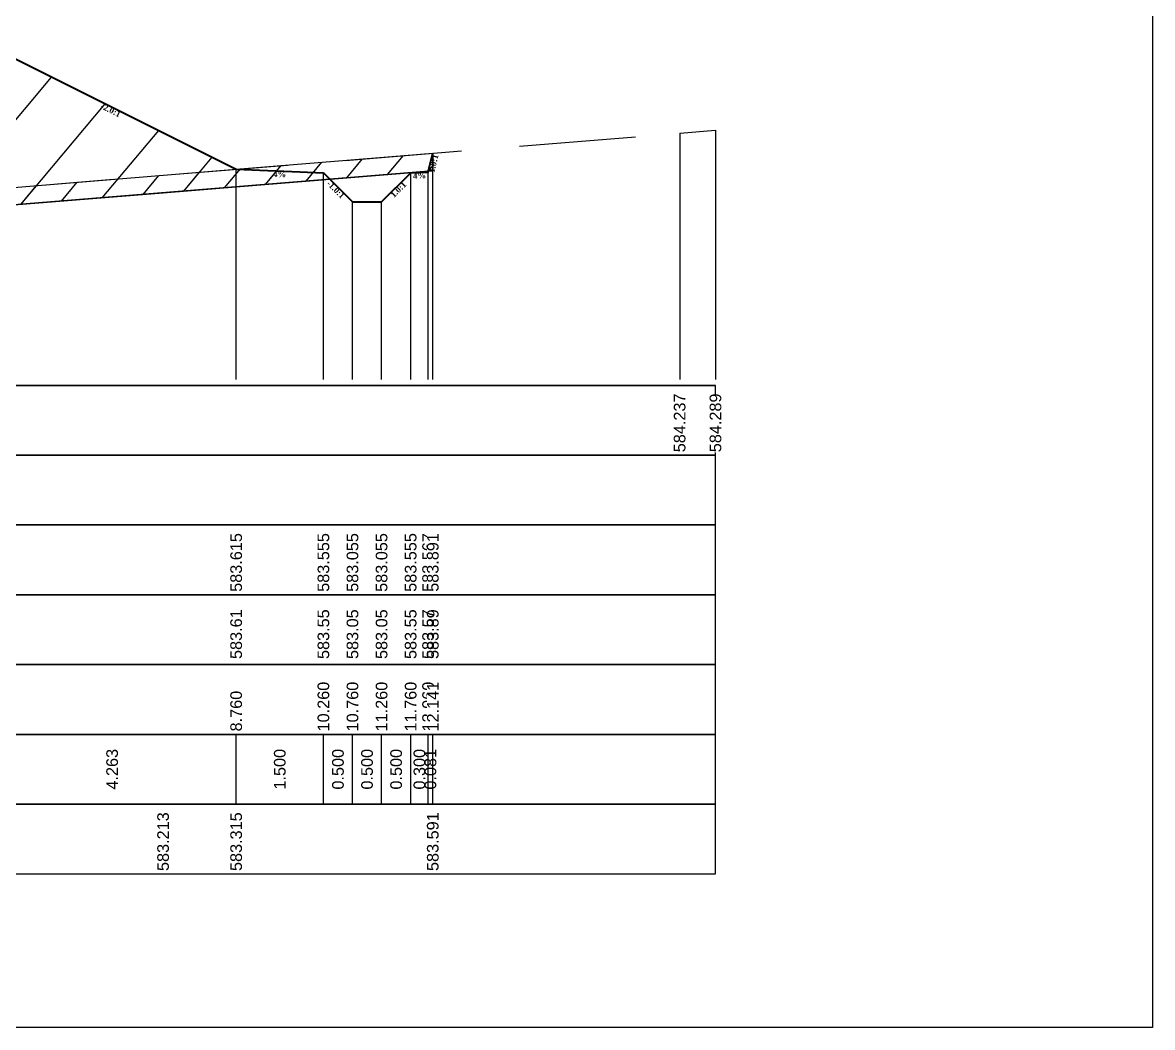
# Model space of a CAD drawing. Header units: millimetres. Extents: x 2762 to 3076, y 916 to 3305.
# Drawn here: x 2903.47 to 2922.89, y 1381.65 to 1398.92 of the extents above; entities that cross this region are included whole.
import ezdxf

# ---------------------------------------------------------------- set-up
doc = ezdxf.new("R2010")
doc.units = ezdxf.units.MM
doc.header["$LTSCALE"] = 2
doc.linetypes.add('CACHE', pattern=[9.525, 6.35, -3.175])
doc.linetypes.add('DASHED', pattern=[0.75, 0.5, -0.25])
doc.layers.add('C-ROAD-CORR', color=5, linetype='Continuous')
doc.layers.add('C-ROAD-SCTN', color=7, linetype='Continuous')
doc.styles.add('C3D_Etiquette', font='romans.shx')
doc.styles.add('C3D_Profil_Travers', font='romans.shx')

msp = doc.modelspace()

# ---------------------------------------------------------------- hatches: boundary and pattern name
at = {"linetype": 'Continuous', "lineweight": -3}
h = msp.add_hatch(dxfattribs=at)
h.set_pattern_fill('_U', color=3, angle=50, style=0, pattern_type=0)
h.set_pattern_definition([(50, (2910.4439, 1396.3684), (-0.766044, 0.642788), [])])
h.paths.add_polyline_path([(2910.444, 1396.368), (2910.52, 1396.675), (2910.52, 1396.375)])
h.paths.add_polyline_path([(2886.563, 1395.047), (2886.563, 1395.347), (2892.483, 1398.306), (2900.48, 1398.626), (2902.876, 1398.53), (2907.14, 1396.399), (2908.64, 1396.339), (2908.748, 1396.23), (2900.049, 1395.52), (2898.173, 1395.384), (2897.952, 1395.362)])
h = msp.add_hatch(dxfattribs=at)
h.set_pattern_fill('_U', color=150, scale=0.5, angle=50, style=0, pattern_type=0)
h.set_pattern_definition([(50, (2910.4439, 1396.36836), (-0.383022, 0.321394), [])])
h.paths.add_polyline_path([(2910.444, 1396.368), (2910.52, 1396.675), (2910.52, 1396.375)])
h.paths.add_polyline_path([(2907.14, 1396.399), (2910.52, 1396.675), (2910.444, 1396.368), (2908.748, 1396.23), (2908.64, 1396.339)])
h.paths.add_polyline_path([(2886.563, 1395.047), (2886.563, 1395.347), (2897.952, 1395.662), (2898.173, 1395.684), (2900.049, 1395.82), (2907.14, 1396.399), (2908.64, 1396.339), (2908.748, 1396.23), (2900.049, 1395.52), (2898.173, 1395.384), (2897.952, 1395.362)])
h = msp.add_hatch(dxfattribs=at)
h.set_pattern_fill('_U', color=1, angle=50, style=0, pattern_type=0)
h.set_pattern_definition([(50, (2908.7483, 1396.23), (-0.76604, 0.6428), [])])
h.paths.add_polyline_path([(2908.748, 1396.23), (2910.444, 1396.368), (2910.44, 1396.351), (2910.14, 1396.339), (2909.64, 1395.839), (2909.14, 1395.839)])

# ---------------------------------------------------------------- linework, layer by layer
at = {"color": 253, "linetype": 'Continuous', "lineweight": -3}
for p, q in [((2902.876, 1398.53), (2907.14, 1396.399)), ((2907.14, 1396.399), (2910.52, 1396.675)), ((2910.444, 1396.368), (2910.52, 1396.675)), ((2910.52, 1396.675), (2910.444, 1396.368)), ((2910.444, 1396.368), (2910.52, 1396.675)), ((2910.52, 1396.675), (2910.52, 1396.375)), ((2910.52, 1396.675), (2910.52, 1396.375)), ((2900.049, 1395.82), (2907.14, 1396.399)), ((2908.64, 1396.339), (2907.14, 1396.399)), ((2907.14, 1396.399), (2908.64, 1396.339)), ((2907.14, 1396.399), (2908.64, 1396.339)), ((2908.748, 1396.23), (2908.64, 1396.339)), ((2908.64, 1396.339), (2908.748, 1396.23)), ((2908.64, 1396.339), (2908.748, 1396.23)), ((2910.444, 1396.368), (2908.748, 1396.23)), ((2908.748, 1396.23), (2910.444, 1396.368)), ((2910.14, 1396.339), (2909.64, 1395.839)), ((2910.44, 1396.351), (2910.14, 1396.339)), ((2910.444, 1396.368), (2910.44, 1396.351)), ((2910.52, 1396.375), (2910.444, 1396.368)), ((2910.52, 1396.375), (2910.444, 1396.368)), ((2908.748, 1396.23), (2900.049, 1395.52)), ((2908.748, 1396.23), (2900.049, 1395.52)), ((2909.14, 1395.839), (2908.748, 1396.23)), ((2909.64, 1395.839), (2909.14, 1395.839))]:
    msp.add_line(p, q, dxfattribs=at)
at = {"color": 105, "linetype": 'DASHED', "lineweight": -3, "ltscale": 2}
for p, q in [((2914.764, 1397.021), (2915.38, 1397.073)), ((2900.049, 1395.82), (2914.764, 1397.021))]:
    msp.add_line(p, q, dxfattribs=at)
at = {"color": 98, "linetype": 'CACHE', "lineweight": -3}
for p, q in [((2915.38, 1397.073), (2915.38, 1392.784)), ((2914.764, 1397.021), (2914.764, 1392.784))]:
    msp.add_line(p, q, dxfattribs=at)
at = {"color": 8, "linetype": 'CACHE', "lineweight": -3}
for p, q in [((2910.52, 1392.784), (2910.52, 1396.675)), ((2907.14, 1392.784), (2907.14, 1396.399)), ((2908.64, 1392.784), (2908.64, 1396.339)), ((2910.14, 1392.784), (2910.14, 1396.339)), ((2910.44, 1392.784), (2910.44, 1396.351)), ((2909.14, 1392.784), (2909.14, 1395.839)), ((2909.64, 1392.784), (2909.64, 1395.839))]:
    msp.add_line(p, q, dxfattribs=at)
at = {"color": 6, "linetype": 'Continuous', "lineweight": -3}
for p, q in [((2907.14, 1396.099), (2910.52, 1396.375)), ((2905.884, 1395.996), (2907.14, 1396.099)), ((2900.049, 1395.52), (2905.884, 1395.996))]:
    msp.add_line(p, q, dxfattribs=at)
at = {"color": 7, "linetype": 'Continuous', "lineweight": -3}
for p, q in [((2881.379, 1392.684), (2915.381, 1392.684)), ((2907.14, 1385.484), (2907.14, 1386.684)), ((2907.14, 1385.484), (2907.14, 1386.684)), ((2908.64, 1385.484), (2908.64, 1386.684)), ((2908.64, 1385.484), (2908.64, 1386.684)), ((2909.14, 1385.484), (2909.14, 1386.684)), ((2909.14, 1385.484), (2909.14, 1386.684)), ((2909.64, 1385.484), (2909.64, 1386.684)), ((2909.64, 1385.484), (2909.64, 1386.684)), ((2910.14, 1385.484), (2910.14, 1386.684)), ((2910.14, 1385.484), (2910.14, 1386.684)), ((2910.44, 1385.484), (2910.44, 1386.684)), ((2910.44, 1385.484), (2910.44, 1386.684)), ((2910.52, 1385.484), (2910.52, 1386.684))]:
    msp.add_line(p, q, dxfattribs=at)
for points in [[(2881.379, 1391.484), (2915.381, 1391.484), (2915.381, 1392.684), (2881.379, 1392.684)], [(2881.379, 1390.284), (2915.381, 1390.284), (2915.381, 1391.484), (2881.379, 1391.484)], [(2881.379, 1389.084), (2915.381, 1389.084), (2915.381, 1390.284), (2881.379, 1390.284)], [(2881.379, 1387.884), (2915.381, 1387.884), (2915.381, 1389.084), (2881.379, 1389.084)], [(2881.379, 1386.684), (2915.381, 1386.684), (2915.381, 1387.884), (2881.379, 1387.884)], [(2881.379, 1385.484), (2915.381, 1385.484), (2915.381, 1386.684), (2881.379, 1386.684)], [(2881.379, 1384.284), (2915.381, 1384.284), (2915.381, 1385.484), (2881.379, 1385.484)]]:
    msp.add_3dface(points, dxfattribs=at)
at = {"layer": 'C-ROAD-CORR', "color": 1, "linetype": 'Continuous', "lineweight": 40}
for p, q in [((2902.876, 1398.53), (2907.14, 1396.399)), ((2910.44, 1396.351), (2910.52, 1396.675)), ((2907.14, 1396.399), (2908.64, 1396.339)), ((2908.64, 1396.339), (2909.14, 1395.839)), ((2909.64, 1395.839), (2910.14, 1396.339)), ((2910.14, 1396.339), (2910.44, 1396.351)), ((2909.14, 1395.839), (2909.64, 1395.839))]:
    msp.add_line(p, q, dxfattribs=at)
at = {"layer": 'C-ROAD-CORR', "color": 1, "linetype": 'Continuous', "lineweight": -3}
for p, q in [((2908.64, 1396.339), (2909.14, 1395.839)), ((2909.64, 1395.839), (2910.14, 1396.339))]:
    msp.add_line(p, q, dxfattribs=at)
at = {"layer": 'C-ROAD-SCTN', "color": 154, "linetype": 'Continuous', "lineweight": -3}
for p, q in [((2902.876, 1398.53), (2907.14, 1396.399)), ((2910.44, 1396.351), (2910.52, 1396.675)), ((2907.14, 1396.399), (2908.64, 1396.339)), ((2908.64, 1396.339), (2909.14, 1395.839)), ((2909.64, 1395.839), (2910.14, 1396.339)), ((2910.14, 1396.339), (2910.44, 1396.351)), ((2909.14, 1395.839), (2909.64, 1395.839))]:
    msp.add_line(p, q, dxfattribs=at)
at = {"layer": 'C-ROAD-SCTN', "color": 1, "linetype": 'Continuous', "lineweight": -3}
for p, q in [((2902.876, 1398.53), (2907.14, 1396.399)), ((2910.44, 1396.351), (2910.52, 1396.675)), ((2907.14, 1396.399), (2908.64, 1396.339)), ((2908.64, 1396.339), (2909.14, 1395.839)), ((2909.64, 1395.839), (2910.14, 1396.339)), ((2910.14, 1396.339), (2910.44, 1396.351)), ((2909.14, 1395.839), (2909.64, 1395.839))]:
    msp.add_line(p, q, dxfattribs=at)

# ---------------------------------------------------------------- texts
at = {"color": 7, "linetype": 'Continuous', "lineweight": -3, "char_height": 0.1, "attachment_point": 2, "style": 'C3D_Etiquette'}
for s, insert, width, rotation in [('{\\fTimes New Roman|b1|i0|c0|p18;-2.0:1}', (2905.006, 1397.461), 0.34598, 333.4349), ('{\\fTimes New Roman|b1|i0|c0|p18;1.0:1}', (2910.484, 1396.512), 0.29446, 75.9638), ('{\\fTimes New Roman|b1|i0|c0|p18;4%}', (2907.889, 1396.365), 0.42071, 357.7094), ('{\\fTimes New Roman|b1|i0|c0|p18;4%}', (2910.29, 1396.341), 0.37094, 2.2906), ('{\\fTimes New Roman|b1|i0|c0|p18;-1.0:1}', (2908.887, 1396.086), 0.34598, 315), ('{\\fTimes New Roman|b1|i0|c0|p18;1.0:1}', (2909.892, 1396.086), 0.29001, 45)]:
    msp.add_mtext(s, dxfattribs=dict(at, insert=insert, width=width, rotation=rotation))
at = {"color": 7, "linetype": 'Continuous', "lineweight": -3, "char_height": 0.2, "rotation": 90, "style": 'C3D_Profil_Travers'}
for s, insert, attachment_point in [('{\\fArial|b0|i0|c0|p34;583.61}', (2907.14, 1387.979), 4), ('{\\fArial|b0|i0|c0|p34;583.55}', (2908.64, 1387.979), 4), ('{\\fArial|b0|i0|c0|p34;583.05}', (2909.14, 1387.979), 4), ('{\\fArial|b0|i0|c0|p34;583.05}', (2909.64, 1387.979), 4), ('{\\fArial|b0|i0|c0|p34;583.55}', (2910.14, 1387.979), 4), ('{\\fArial|b0|i0|c0|p34;583.57}', (2910.44, 1387.979), 4), ('{\\fArial|b0|i0|c0|p34;583.89}', (2910.52, 1387.979), 4), ('{\\fArial|b0|i0|c0|p34;4.263}', (2905.008, 1386.084), 5), ('{\\fArial|b0|i0|c0|p34;1.500}', (2907.89, 1386.084), 5), ('{\\fArial|b0|i0|c0|p34;0.500}', (2908.89, 1386.084), 5), ('{\\fArial|b0|i0|c0|p34;0.500}', (2909.39, 1386.084), 5), ('{\\fArial|b0|i0|c0|p34;0.500}', (2909.89, 1386.084), 5), ('{\\fArial|b0|i0|c0|p34;0.300}', (2910.29, 1386.084), 5), ('{\\fArial|b0|i0|c0|p34;0.081}', (2910.48, 1386.084), 5)]:
    msp.add_mtext(s, dxfattribs=dict(at, insert=insert, attachment_point=attachment_point))

# ---------------------------------------------------------------- next in the draw order: texts
at = {"color": 7, "linetype": 'Continuous', "lineweight": -3, "char_height": 0.2, "attachment_point": 4, "rotation": 90, "style": 'C3D_Profil_Travers', "bg_fill": 3, "box_fill_scale": 1.000375, "bg_fill_color": 256, "bg_fill_true_color": 13158600, "bg_fill_transparency": 0}
for s, insert, width in [('{\\fArial|b0|i0|c0|p34;584.237}', (2914.764, 1391.534), 0.99553), ('{\\fArial|b0|i0|c0|p34;584.289}', (2915.38, 1391.534), 0.99595), ('{\\fArial|b0|i0|c0|p34;583.615}', (2907.14, 1389.134), 0.99705), ('{\\fArial|b0|i0|c0|p34;583.555}', (2908.64, 1389.134), 0.99705), ('{\\fArial|b0|i0|c0|p34;583.055}', (2909.14, 1389.134), 0.99705), ('{\\fArial|b0|i0|c0|p34;583.055}', (2909.64, 1389.134), 0.99705), ('{\\fArial|b0|i0|c0|p34;583.555}', (2910.14, 1389.134), 0.99705), ('{\\fArial|b0|i0|c0|p34;\\C256;10.260}', (2908.64, 1386.734), 0.81889), ('{\\fArial|b0|i0|c0|p34;\\C256;10.760}', (2909.14, 1386.734), 0.81889), ('{\\fArial|b0|i0|c0|p34;\\C256;11.260}', (2909.64, 1386.734), 0.81889), ('{\\fArial|b0|i0|c0|p34;\\C256;11.760}', (2910.14, 1386.734), 0.81889), ('{\\fArial|b0|i0|c0|p34;\\C256;8.760}', (2907.14, 1386.734), 0.68123), ('{\\fArial|b0|i0|c0|p34;583.213}', (2905.884, 1384.334), 0.99553), ('{\\fArial|b0|i0|c0|p34;583.315}', (2907.14, 1384.334), 0.99705), ('{\\fArial|b0|i0|c0|p34;583.591}', (2910.52, 1384.334), 0.95654)]:
    msp.add_mtext(s, dxfattribs=dict(at, insert=insert, width=width))

# ---------------------------------------------------------------- next in the draw order: texts
for s, insert, width in [('{\\fArial|b0|i0|c0|p34;583.567}', (2910.44, 1389.134), 0.99553), ('{\\fArial|b0|i0|c0|p34;\\C256;12.060}', (2910.44, 1386.734), 0.81889)]:
    msp.add_mtext(s, dxfattribs=dict(at, insert=insert, width=width))

# ---------------------------------------------------------------- next in the draw order: texts
for s, insert, width in [('{\\fArial|b0|i0|c0|p34;583.891}', (2910.52, 1389.134), 0.95654), ('{\\fArial|b0|i0|c0|p34;\\C256;12.141}', (2910.52, 1386.734), 0.78058)]:
    msp.add_mtext(s, dxfattribs=dict(at, insert=insert, width=width))

# ---------------------------------------------------------------- next in the draw order: linework, layer by layer
msp.add_lwpolyline([(2873.89, 1411.145), (2922.89, 1411.145), (2922.89, 1381.645), (2873.89, 1381.645)], close=True)

doc.saveas('drawing.dxf')
